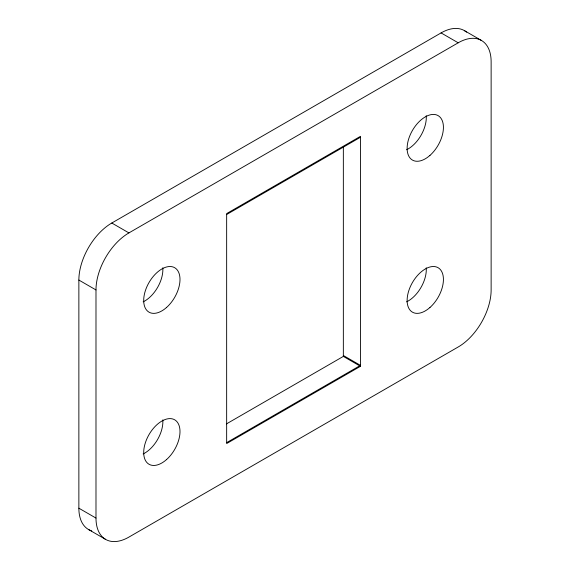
<?xml version="1.0" encoding="UTF-8"?>
<svg xmlns="http://www.w3.org/2000/svg" width="570" height="570" viewBox="0 0 570 570"><rect width="100%" height="100%" fill="white"/><g stroke="black" fill="none" stroke-linecap="round" stroke-linejoin="round"><path stroke-width="0.85" d="M91.749 530.919A46.569 26.883 -60 0 1 78.867 508.191L78.867 280.055A46.569 26.883 -60 0 1 111.798 223.02L441.08 32.91A46.569 26.883 -60 0 1 466.538 32.12M95.988 518.08L95.988 289.945A46.569 26.883 -60 0 1 128.92 232.909L458.202 42.8A46.569 26.883 -60 0 1 491.133 61.809L491.133 289.945A46.569 26.883 -60 0 1 458.202 346.98L128.92 537.09A46.569 26.883 -60 0 1 95.988 518.08L78.867 508.191M226.653 214.505L360.475 137.242M226.447 423.902L343.347 356.407L360.475 366.296L360.475 136.33L226.653 213.593L226.653 443.553L360.475 366.296M226.653 442.641L360.475 365.377L343.347 355.495M464.365 30.602L481.486 40.491M441.08 32.91L458.202 42.8M111.798 223.02L128.92 232.909M78.867 280.055L95.988 289.945M88.514 529.509L105.635 539.398M343.347 146.889L343.347 356.407M162.806 267.793A25.664 14.82 -60 0 1 143.148 301.844M426.232 267.8A25.664 14.82 -60 0 1 406.574 301.851M162.806 419.883A25.664 14.82 -60 0 1 143.148 453.934M426.232 115.71A25.664 14.82 -60 0 1 406.574 149.753M166.547 307.472A25.664 14.82 -60 0 0 174.684 267.715A25.664 14.82 -60 0 0 144.317 294.64A25.664 14.82 -60 0 0 166.547 307.472M429.972 307.472A25.664 14.82 -60 0 0 438.109 267.715A25.664 14.82 -60 0 0 407.742 294.64A25.664 14.82 -60 0 0 429.972 307.472M429.972 155.382A25.664 14.82 -60 0 0 438.109 115.624A25.664 14.82 -60 0 0 407.742 142.55A25.664 14.82 -60 0 0 429.972 155.382M166.547 459.562A25.664 14.82 -60 0 0 174.684 419.805A25.664 14.82 -60 0 0 144.317 446.73A25.664 14.82 -60 0 0 166.547 459.562"/></g></svg>
